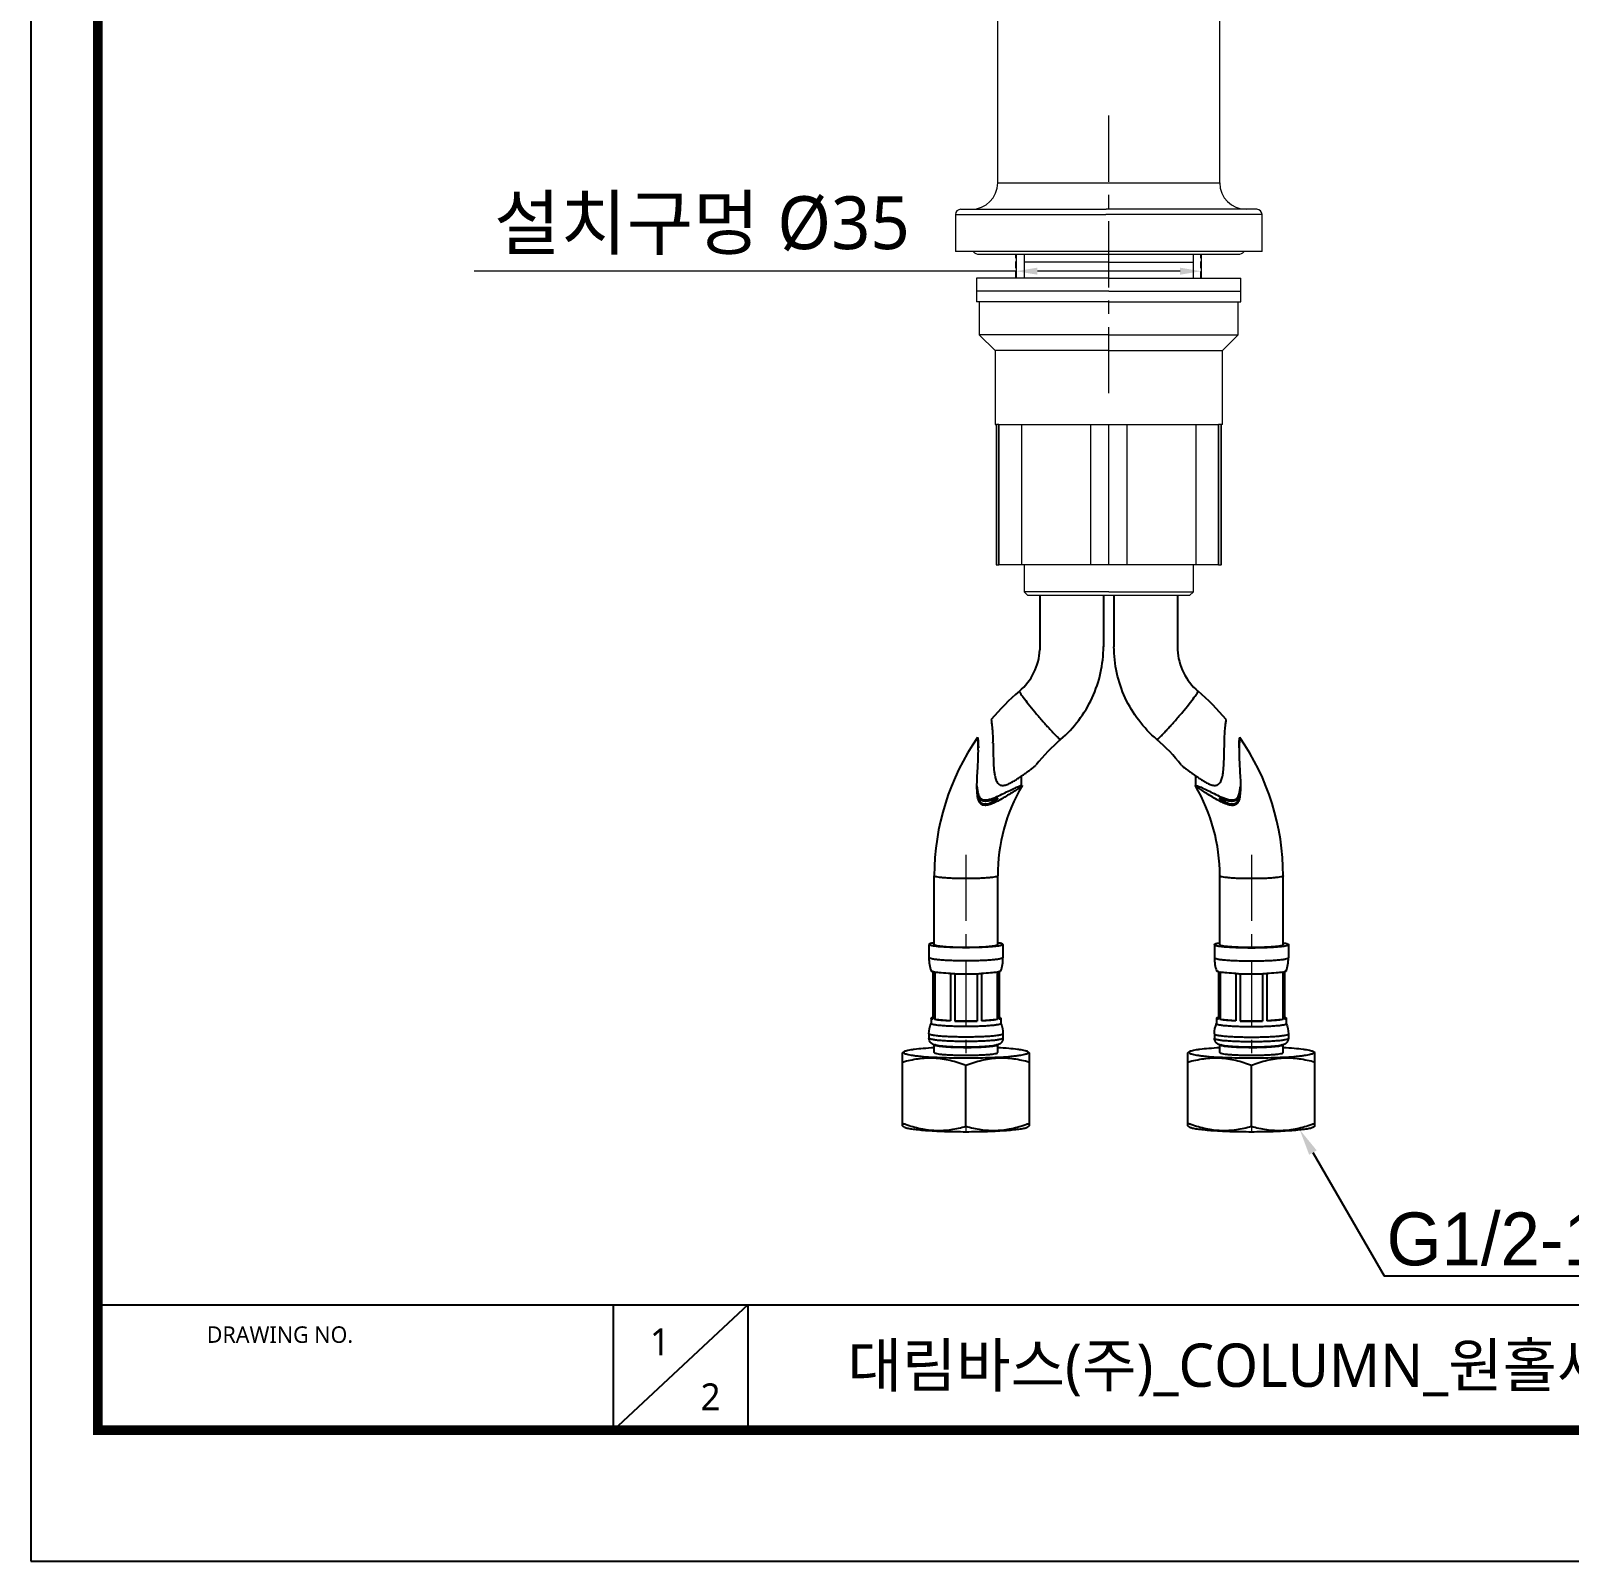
# Model space of a CAD drawing. Extents: x 1652 to 2441, y 0 to 579.
# Drawn here: x 1651.6 to 1942.6, y 0 to 289.4 of the extents above; entities that cross this region are included whole.
import ezdxf
from ezdxf import colors
from ezdxf.entities.mleader import LeaderData, LeaderLine
from ezdxf.math import Vec2, Vec3

# ---------------------------------------------------------------- set-up
doc = ezdxf.new("R2010")
doc.units = 0
doc.header["$LTSCALE"] = 10
doc.header["$MEASUREMENT"] = 0
doc.header["$PDMODE"] = 3
doc.header["$PDSIZE"] = -10
doc.linetypes.add('CENTER', pattern=[2, 1.25, -0.25, 0.25, -0.25])
doc.linetypes.add('HIDDEN', pattern=[0.375, 0.25, -0.125])
doc.layers.get('0').update_dxf_attribs({"linetype": 'CONTINUOUS'})
doc.layers.get('DEFPOINTS').update_dxf_attribs({"linetype": 'CONTINUOUS'})
for name, color, linetype in [('1', 7, 'CONTINUOUS'), ('BODY', 7, 'CONTINUOUS'), ('DEF_LAYER_ASSEM_MEMBER', 7, 'CONTINUOUS')]:
    doc.layers.add(name, color=color, linetype=linetype)
doc.styles.add('Daelim Dimension', font='NanumGothic.ttf')
doc.styles.get("Standard").update_dxf_attribs({"font": 'GulimChe.ttf'})
doc.dimstyles.new('DEFAULT', dxfattribs={"dimscale": 2, "dimtxt": 2, "dimasz": 2, "dimexe": 0, "dimexo": 2, "dimgap": 1, "dimtad": 1, "dimdec": 0, "dimzin": 9, "dimdsep": 46, "dimtxsty": 'Daelim Dimension', "dimcen": 0.5, "dimclrd": 5, "dimclre": 5, "dimclrt": 256, "dimadec": 1, "dimazin": 0, "dimtfac": 1, "dimtdec": 0, "dimtix": 1, "dimtmove": 0, "dimatfit": 3, "dimfxl": 1, "dimtolj": 1, "dimtzin": 1, "dimlwd": 9, "dimlwe": 9, "dimarcsym": 0})

# ---------------------------------------------------------------- blocks, each defined once
blk = doc.blocks.new('*D4')
at = {"color": 5, "lineweight": 9, "ltscale": 0.5, "transparency": 16777216}
for p, q in [((1838.01, 246.63), (1838.01, 243.92)), ((1873.01, 246.62), (1873.01, 243.92)), ((1838.01, 243.92), (1735.45, 243.92)), ((1869.01, 243.92), (1842.01, 243.92))]:
    blk.add_line(p, q, dxfattribs=at)
at = {"color": 5, "ltscale": 0.5, "transparency": 16777216}
for points in [[(1842.01, 244.59), (1842.01, 243.26), (1838.01, 243.92)], [(1869.01, 244.59), (1869.01, 243.26), (1873.01, 243.92)]]:
    blk.add_solid(points, dxfattribs=at)
at = {"layer": 'DEFPOINTS', "color": 0, "ltscale": 0.5, "transparency": 16777216}
for p in [(1838.01, 242.63), (1873.01, 243.92), (1873.01, 242.62)]:
    blk.add_point(p, dxfattribs=at)
at = {"color": 7, "ltscale": 0.5, "transparency": 16777216, "insert": (1778.56, 252.55), "char_height": 10, "attachment_point": 5, "style": 'Daelim Dimension'}
blk.add_mtext('\\A1;설치구멍 %%C35', dxfattribs=at)

msp = doc.modelspace()

# ---------------------------------------------------------------- linework, layer by layer
at = {"linetype": 'HIDDEN', "lineweight": -3, "ltscale": 0.5}
for p, q in [((1838.01, 242.63), (1838.01, 247.13)), ((1873.01, 242.62), (1873.01, 247.12))]:
    msp.add_line(p, q, dxfattribs=at)
at = {"color": 5}
msp.add_line((1664.3, 48.49), (2300.31, 48.49), dxfattribs=at)
at = {"color": 5, "ltscale": 40}
for p, q in [((1761.79, 48.49), (1761.79, 24.69)), ((1761.79, 48.49), (1761.79, 24.69)), ((1787.26, 48.49), (1761.79, 24.69)), ((1787.26, 48.49), (1761.79, 24.69)), ((1787.26, 48.49), (1787.26, 24.69)), ((1787.26, 48.49), (1787.26, 24.69))]:
    msp.add_line(p, q, dxfattribs=at)
at = {"ltscale": 0.5}
msp.add_lwpolyline([(1651.6, 0), (2441.48, 0), (2441.48, 578.76), (1651.6, 578.76)], close=True, dxfattribs=at)
at = {"color": 5, "linetype": 'ByBlock', "lineweight": 200, "const_width": 1.82}
msp.add_lwpolyline([(1664.3, 24.78), (2428.7, 24.78), (2428.7, 565.32), (1664.3, 565.32)], close=True, dxfattribs=at)
at = {"layer": '1', "color": 7, "linetype": 'Continuous', "lineweight": 18}
for p, q in [((1834.51, 260.62), (1834.51, 405.62)), ((1876.51, 260.62), (1876.51, 405.62)), ((1826.51, 254.62), (1826.51, 247.62)), ((1827.51, 255.62), (1854.99, 255.62)), ((1883.51, 255.62), (1854.99, 255.62)), ((1884.51, 247.62), (1884.51, 254.62)), ((1855.51, 247.62), (1826.51, 247.62)), ((1884.51, 247.62), (1855.51, 247.62)), ((1831.01, 247.12), (1855.51, 247.12)), ((1839.51, 247.12), (1839.51, 242.62)), ((1855.51, 245.62), (1839.51, 245.62)), ((1855.51, 247.12), (1880.01, 247.12)), ((1855.51, 245.62), (1871.51, 245.62)), ((1871.51, 242.62), (1871.51, 247.12)), ((1830.51, 242.62), (1830.51, 240.12)), ((1855.51, 242.62), (1830.51, 242.62)), ((1855.51, 242.62), (1880.51, 242.62)), ((1880.51, 240.12), (1880.51, 242.62)), ((1830.51, 240.12), (1830.51, 238.12)), ((1855.51, 240.12), (1830.51, 240.12)), ((1855.51, 240.12), (1830.51, 240.12)), ((1855.51, 240.12), (1880.51, 240.12)), ((1855.51, 240.12), (1880.51, 240.12)), ((1880.51, 238.12), (1880.51, 240.12)), ((1855.51, 238.12), (1830.51, 238.12)), ((1831.01, 238.12), (1831.01, 231.92)), ((1855.51, 238.12), (1880.51, 238.12)), ((1880.01, 231.92), (1880.01, 238.12)), ((1831.01, 231.92), (1834.01, 228.92)), ((1855.51, 231.92), (1831.01, 231.92)), ((1855.51, 231.92), (1880.01, 231.92)), ((1877.01, 228.92), (1880.01, 231.92)), ((1834.01, 228.92), (1834.01, 214.92)), ((1855.51, 228.92), (1834.01, 228.92)), ((1855.51, 228.92), (1877.01, 228.92)), ((1877.01, 214.92), (1877.01, 228.92)), ((1834.01, 214.92), (1834.25, 214.92)), ((1834.21, 214.92), (1834.21, 188.42)), ((1834.25, 214.92), (1834.25, 188.42)), ((1834.72, 214.92), (1834.25, 214.92)), ((1834.72, 214.92), (1834.73, 214.92)), ((1834.73, 214.92), (1838.84, 214.92)), ((1838.84, 214.92), (1852.07, 214.92)), ((1839.04, 188.42), (1839.04, 214.92)), ((1852.03, 214.92), (1852.03, 188.42)), ((1852.07, 214.92), (1855.49, 214.92)), ((1855.52, 214.92), (1858.94, 214.92)), ((1858.94, 214.92), (1872.17, 214.92)), ((1858.98, 188.42), (1858.98, 214.92)), ((1871.97, 214.92), (1871.97, 188.42)), ((1872.17, 214.92), (1876.28, 214.92)), ((1876.28, 214.92), (1876.3, 214.92)), ((1876.77, 214.92), (1876.3, 214.92)), ((1876.77, 188.42), (1876.77, 214.92)), ((1877.01, 214.92), (1876.77, 214.92)), ((1876.81, 188.42), (1876.81, 214.92)), ((1834.21, 188.42), (1834.25, 188.42)), ((1834.25, 188.42), (1834.72, 188.42)), ((1834.73, 188.42), (1834.72, 188.42)), ((1839.04, 188.42), (1834.73, 188.42)), ((1852.03, 188.42), (1839.04, 188.42)), ((1839.51, 188.42), (1839.51, 183.32)), ((1855.49, 188.42), (1852.03, 188.42)), ((1855.52, 188.42), (1855.49, 188.42)), ((1858.98, 188.42), (1855.52, 188.42)), ((1871.97, 188.42), (1858.98, 188.42)), ((1871.51, 183.32), (1871.51, 188.42)), ((1876.28, 188.42), (1871.97, 188.42)), ((1876.3, 188.42), (1876.28, 188.42)), ((1876.3, 188.42), (1876.77, 188.42)), ((1876.81, 188.42), (1876.77, 188.42)), ((1839.51, 183.32), (1840.21, 182.62)), ((1855.51, 183.32), (1839.51, 183.32)), ((1855.51, 182.62), (1840.21, 182.62)), ((1855.51, 183.32), (1871.51, 183.32)), ((1870.81, 182.62), (1855.51, 182.62)), ((1870.81, 182.62), (1871.51, 183.32))]:
    msp.add_line(p, q, dxfattribs=at)
at = {"layer": '1', "color": 7, "linetype": 'Continuous', "lineweight": 13}
for p, q in [((1834.51, 260.62), (1876.51, 260.62)), ((1834.51, 260.62), (1834.51, 260.62)), ((1826.51, 254.62), (1854.97, 254.62)), ((1884.51, 254.62), (1854.97, 254.62)), ((1834.72, 214.92), (1834.72, 188.42)), ((1834.73, 188.42), (1834.73, 214.92)), ((1855.49, 214.92), (1855.49, 188.42)), ((1855.52, 188.42), (1855.52, 214.92)), ((1876.28, 214.92), (1876.28, 188.42)), ((1876.3, 188.42), (1876.3, 214.92))]:
    msp.add_line(p, q, dxfattribs=at)
at = {"layer": '1', "color": 7, "linetype": 'Continuous'}
for p, q in [((1839.03, 146.69), (1839.03, 148.48)), ((1871.98, 146.69), (1871.98, 148.47))]:
    msp.add_line(p, q, dxfattribs=at)
at = {"layer": '1', "color": 7, "linetype": 'Continuous', "lineweight": 18}
for centre, radius, start, end in [((1829.51, 260.62), 5, 270, 0), ((1881.51, 260.62), 5, 180, 270), ((1827.51, 254.62), 1, 90, 180), ((1883.51, 254.62), 1, 0, 90), ((1831.01, 248.62), 1.5, 221.8106, 270), ((1880.01, 248.62), 1.5, 270, 318.1894)]:
    msp.add_arc(centre, radius, start, end, dxfattribs=at)
at = {"layer": 'BODY', "color": 1, "linetype": 'CENTER', "lineweight": 5}
for p, q in [((1855.51, 220.85), (1855.51, 274.88)), ((1828.5, 133.59), (1828.5, 79.46)), ((1882.5, 133.59), (1882.5, 79.03))]:
    msp.add_line(p, q, dxfattribs=at)
at = {"layer": 'DEF_LAYER_ASSEM_MEMBER', "color": 7, "linetype": 'Continuous'}
for p, q in [((1842.5, 182.62), (1842.5, 172.35)), ((1854.5, 182.62), (1854.5, 172.92)), ((1856.5, 182.62), (1856.5, 172.92)), ((1868.51, 182.62), (1868.52, 172.35)), ((1838.61, 164.51), (1838.6, 164.48)), ((1872.4, 164.48), (1872.39, 164.5)), ((1833.29, 159.14), (1833.28, 159.12)), ((1877.72, 159.11), (1877.72, 159.13)), ((1830.7, 155.75), (1830.7, 155.76)), ((1877.39, 154.7), (1877.39, 154.83)), ((1880.3, 155.76), (1880.31, 155.74)), ((1839.12, 146.66), (1839.11, 146.64)), ((1871.9, 146.63), (1871.89, 146.66)), ((1822.5, 116.62), (1822.5, 129.59)), ((1834.5, 116.62), (1834.5, 129.59)), ((1876.5, 116.61), (1876.5, 129.59)), ((1888.5, 116.61), (1888.5, 129.59)), ((1821.5, 116.61), (1821.5, 114.12)), ((1835.5, 116.61), (1835.5, 114.12)), ((1875.5, 116.61), (1875.5, 114.12)), ((1889.5, 116.61), (1889.5, 114.12)), ((1822.25, 111.45), (1822.25, 102.48)), ((1822.58, 111.38), (1822.58, 102.41)), ((1825.59, 111.12), (1825.59, 102.15)), ((1826.38, 111.09), (1826.38, 102.12)), ((1830.62, 111.09), (1830.62, 102.12)), ((1831.43, 111.12), (1831.43, 102.15)), ((1834.42, 111.38), (1834.42, 102.41)), ((1834.75, 111.45), (1834.75, 102.48)), ((1876.25, 111.45), (1876.25, 102.48)), ((1876.59, 111.38), (1876.59, 102.41)), ((1879.58, 111.12), (1879.58, 102.15)), ((1880.38, 111.09), (1880.38, 102.12)), ((1884.62, 111.09), (1884.62, 102.12)), ((1885.42, 111.12), (1885.42, 102.15)), ((1888.42, 111.38), (1888.42, 102.41)), ((1888.75, 111.45), (1888.75, 102.48)), ((1821.9, 102.67), (1821.9, 101.67)), ((1825.59, 102.15), (1822.58, 102.41)), ((1830.62, 102.12), (1826.38, 102.12)), ((1834.42, 102.41), (1831.43, 102.15)), ((1835.1, 102.67), (1835.1, 101.67)), ((1875.9, 102.67), (1875.9, 101.67)), ((1879.58, 102.15), (1876.59, 102.41)), ((1884.62, 102.12), (1880.38, 102.12)), ((1888.42, 102.41), (1885.42, 102.15)), ((1889.1, 102.67), (1889.1, 101.67)), ((1821.5, 99.72), (1821.5, 98.88)), ((1835.5, 99.72), (1835.5, 98.88)), ((1875.5, 99.72), (1875.5, 98.88)), ((1889.5, 99.72), (1889.5, 98.88)), ((1816.47, 96.13), (1816.86, 96.35)), ((1816.5, 82.3), (1816.5, 96.14)), ((1822.5, 96.19), (1822.5, 97.62)), ((1834.5, 96.19), (1834.5, 97.62)), ((1840.53, 96.13), (1840.14, 96.35)), ((1840.5, 82.3), (1840.5, 96.14)), ((1870.47, 96.13), (1870.86, 96.35)), ((1870.5, 82.3), (1870.5, 96.14)), ((1876.5, 96.19), (1876.5, 97.62)), ((1888.5, 96.19), (1888.5, 97.62)), ((1894.53, 96.13), (1894.14, 96.35)), ((1894.5, 82.3), (1894.5, 96.14)), ((1828.5, 82.23), (1828.5, 93.79)), ((1882.5, 82.23), (1882.5, 93.79)), ((1816.86, 82.09), (1816.47, 82.31)), ((1840.14, 82.09), (1840.53, 82.31)), ((1870.86, 82.09), (1870.47, 82.31)), ((1894.14, 82.09), (1894.53, 82.31))]:
    msp.add_line(p, q, dxfattribs=at)
for centre, radius, start, end in [((1831.42, 172.93), 11.08, 310.4559, 356.9657), ((1879.58, 172.93), 11.08, 183.0051, 229.5441), ((1868.58, 129.43), 46.14, 130.5156, 139.9181), ((1842.42, 129.43), 46.14, 40.0819, 49.4844), ((1868.38, 129.59), 45.88, 145.2137, 179.9923), ((1751.96, 152.58), 81.68, 1.4881, 1.6253), ((1868.58, 129.44), 34.13, 130.5199, 141.7822), ((1842.42, 129.43), 34.13, 38.2178, 49.4801), ((1842.62, 129.58), 45.88, 0.0077, 34.7863), ((1804.56, 153.17), 26.28, 359.9804, 1.4591), ((1905.48, 153.17), 25.32, 178.5143, 180.0481), ((1853.28, 151.56), 19.58, 184.7703, 185.0996), ((1857.66, 151.56), 19.64, 354.9175, 355.2453), ((1868.37, 129.59), 33.87, 149.7755, 179.9934), ((1842.64, 129.58), 33.87, 0.0066, 30.2245), ((1859.12, 146.44), 21.31, 359.65, 0.0008), ((1824.01, 106.54), 10.5, 98.4579, 98.5919), ((1824.07, 106.13), 10.91, 98.3047, 98.4577), ((1832.94, 106.13), 10.91, 81.5423, 81.6953), ((1833, 106.54), 10.5, 81.4081, 81.5421), ((1878, 106.55), 10.48, 98.4607, 98.6001), ((1878.07, 106.14), 10.9, 98.3046, 98.4606), ((1886.94, 106.14), 10.9, 81.5394, 81.6954), ((1887, 106.55), 10.48, 81.3999, 81.5393), ((1829.54, 114.13), 8.04, 180.0568, 198.2096), ((1827.46, 114.13), 8.04, 341.7904, 359.943), ((1883.54, 114.13), 8.04, 180.0568, 198.2096), ((1881.46, 114.13), 8.04, 341.7904, 359.943), ((1828.17, 171.65), 60.58, 267.5601, 268.3107), ((1828.5, 184.31), 73.25, 268.341, 271.659), ((1828.9, 169.96), 58.9, 271.6786, 272.4623), ((1882.11, 169.96), 58.9, 267.5377, 268.3214), ((1882.5, 184.31), 73.25, 268.341, 271.659), ((1882.84, 171.65), 60.58, 271.6893, 272.4399), ((1828.5, 175.35), 73.25, 268.341, 271.659), ((1882.5, 175.35), 73.25, 268.341, 271.659), ((1826.58, 109.19), 28.22, 249.0652, 250.2444), ((1830.42, 109.19), 28.22, 289.7556, 290.9348), ((1880.58, 109.19), 28.22, 249.0652, 250.2444), ((1884.42, 109.19), 28.22, 289.7556, 290.9348)]:
    msp.add_arc(centre, radius, start, end, dxfattribs=at)
for points, start_tangent, end_tangent in [([(1846.41, 155.38), (1849.82, 159), (1852.38, 163.27), (1853.97, 167.98), (1854.5, 172.93)], (0.760304, 0.649567), (0, 1)), ([(1864.6, 155.38), (1861.18, 159), (1858.62, 163.26), (1857.04, 167.98), (1856.5, 172.92)], (-0.760304, 0.649567), (0, 1)), ([(1838.6, 164.48), (1838.64, 164.37), (1838.74, 164.19)], (0, -1), (0.515642, -0.856804)), ([(1838.74, 164.19), (1839.32, 163.35), (1840.29, 162.1), (1841.53, 160.58), (1842.89, 158.98), (1843.57, 158.21), (1844.21, 157.5), (1844.8, 156.86), (1845.31, 156.32), (1845.75, 155.89), (1846.08, 155.59), (1846.3, 155.41), (1846.37, 155.38), (1846.41, 155.38)], (0.515642, -0.856804), (0.763787, 0.645468)), ([(1864.6, 155.38), (1864.64, 155.37), (1864.7, 155.41), (1864.93, 155.58), (1865.26, 155.89), (1865.69, 156.32), (1866.21, 156.86), (1866.8, 157.5), (1867.44, 158.21), (1868.11, 158.98), (1869.48, 160.57), (1870.72, 162.09), (1871.69, 163.35), (1872.27, 164.19)], (0.763787, -0.645468), (0.515642, 0.856804)), ([(1872.27, 164.19), (1872.37, 164.37), (1872.4, 164.48)], (0.515642, 0.856804), (0, 1)), ([(1833.28, 159.12), (1833.3, 158.98), (1833.33, 158.69), (1833.39, 158.27), (1833.45, 157.74), (1833.55, 156.42), (1833.61, 154.9)], (0, -1), (0.028392, -0.999597)), ([(1877.39, 154.83), (1877.45, 156.37), (1877.55, 157.71), (1877.61, 158.25), (1877.67, 158.68), (1877.71, 158.97), (1877.72, 159.11)], (0.027515, 0.999621), (0, 1)), ([(1830.7, 155.76), (1830.71, 155.73), (1830.73, 155.64), (1830.76, 155.47), (1830.78, 155.24), (1830.81, 154.95), (1830.83, 154.61), (1830.84, 153.82)], (0.583122, 0.812384), (-0.000043, -1)), ([(1830.83, 153.84), (1830.8, 154.56), (1830.76, 155.15), (1830.72, 155.55), (1830.7, 155.75)], (-0.026131, 0.999659), (0, 1)), ([(1833.62, 154.71), (1833.67, 152.34), (1833.77, 149.93)], (0.025998, -0.999662), (0.083202, -0.996533)), ([(1877.23, 149.93), (1877.34, 152.34), (1877.39, 154.7)], (0.082931, 0.996555), (0.026061, 0.99966)), ([(1880.16, 153.82), (1880.18, 154.61), (1880.2, 154.95), (1880.22, 155.23), (1880.25, 155.47), (1880.27, 155.63), (1880.29, 155.73), (1880.3, 155.76)], (-0.00005, 1), (0.583477, -0.812129)), ([(1880.31, 155.74), (1880.29, 155.55), (1880.25, 155.14), (1880.2, 154.56), (1880.17, 153.83)], (0, -1), (-0.02611, -0.999659)), ([(1830.58, 146.44), (1830.72, 149.88), (1830.84, 153.16)], (-0.000006, 1), (0.000045, 1)), ([(1880.16, 153.15), (1880.28, 149.87), (1880.43, 146.44)], (0.000038, -1), (-0.000022, -1)), ([(1833.78, 149.82), (1833.88, 149.01), (1834.04, 148.21), (1834.31, 147.45), (1834.81, 146.85), (1835.17, 146.72), (1835.55, 146.7), (1835.92, 146.76), (1836.29, 146.88), (1836.98, 147.19), (1837.65, 147.57), (1838.29, 147.97), (1838.91, 148.39), (1839.51, 148.82), (1840.08, 149.24), (1840.63, 149.64), (1841.13, 150.02), (1841.53, 150.34), (1841.68, 150.46), (1841.77, 150.55)], (0.088929, -0.996038), (0.619815, 0.784748)), ([(1869.24, 150.55), (1869.33, 150.46), (1869.47, 150.33), (1869.88, 150.01), (1870.37, 149.64), (1870.92, 149.23), (1871.5, 148.81), (1872.1, 148.39), (1872.72, 147.97), (1873.36, 147.56), (1874.02, 147.19), (1874.72, 146.87), (1875.09, 146.76), (1875.46, 146.7), (1875.84, 146.71), (1876.2, 146.85), (1876.7, 147.44), (1876.97, 148.2), (1877.13, 149.01), (1877.22, 149.82)], (0.619007, -0.785386), (0.088632, 0.996064)), ([(1830.84, 143.99), (1830.62, 145.2), (1830.58, 146.44)], (-0.303973, 0.952681), (-0.000006, 1)), ([(1830.58, 146.23), (1830.7, 144.88), (1830.85, 144.22), (1831.15, 143.62)], (0.025521, -0.999674), (0.610042, -0.792369)), ([(1831.15, 144.14), (1830.85, 144.72), (1830.7, 145.35), (1830.59, 146.62)], (-0.610042, 0.792369), (-0.03068, 0.999529)), ([(1830.62, 146.34), (1830.75, 145.39), (1831.09, 144.48)], (0.075608, -0.997138), (0.557134, -0.830422)), ([(1834.35, 144.57), (1835.61, 145.17), (1836.78, 145.75), (1837.84, 146.25), (1838.68, 146.59)], (0.915101, 0.403224), (0.944027, 0.329869)), ([(1838.68, 146.29), (1837.91, 145.78), (1836.93, 145.16), (1834.7, 143.84)], (-0.820712, -0.571342), (-0.880432, -0.474173)), ([(1838.68, 146.59), (1839, 146.69), (1839.12, 146.66)], (0.944027, 0.329869), (0, -1)), ([(1839.11, 146.64), (1839.06, 146.58), (1838.97, 146.5), (1838.68, 146.29)], (-0.505996, -0.862536), (-0.820712, -0.571342)), ([(1871.89, 146.66), (1872, 146.68), (1872.32, 146.59)], (0, 1), (0.944263, -0.329191)), ([(1872.33, 146.28), (1872.04, 146.49), (1871.95, 146.57), (1871.9, 146.63)], (-0.820935, 0.571022), (-0.506012, 0.862526)), ([(1872.32, 146.59), (1873.18, 146.24), (1874.25, 145.73), (1875.44, 145.14), (1876.73, 144.54)], (0.944263, -0.329191), (0.916892, -0.399135)), ([(1876.3, 143.83), (1874.07, 145.15), (1873.1, 145.77), (1872.33, 146.28)], (-0.880318, 0.474384), (-0.820935, 0.571022)), ([(1880.42, 146.68), (1880.31, 145.38), (1880.16, 144.74), (1879.85, 144.14)], (-0.026668, -0.999644), (-0.610042, -0.792369)), ([(1879.85, 143.62), (1880.15, 144.21), (1880.3, 144.85), (1880.42, 146.17)], (0.610042, 0.792369), (0.029383, 0.999568)), ([(1879.97, 144.58), (1880.23, 145.26), (1880.35, 145.97)], (0.496492, 0.868041), (0.116348, 0.993209)), ([(1880.43, 146.31), (1880.37, 145.08), (1880.13, 143.87)], (-0.006144, -0.999981), (-0.340956, -0.940079)), ([(1880.35, 145.97), (1880.4, 146.44)], (0.116348, 0.993209), (0.066018, 0.997818)), ([(1831.32, 143.18), (1830.84, 143.99)], (-0.761083, 0.648654), (-0.303973, 0.952681)), ([(1831.09, 144.48), (1831.4, 144.16)], (0.557134, -0.830422), (0.81858, -0.574392)), ([(1831.15, 143.62), (1831.38, 143.4), (1831.65, 143.25), (1832.24, 143.19), (1832.8, 143.3), (1833.31, 143.49), (1833.76, 143.69), (1834.13, 143.9), (1834.28, 143.99), (1834.4, 144.07), (1834.48, 144.14), (1834.51, 144.18)], (0.610042, -0.792369), (0.398009, 0.917382)), ([(1831.34, 143.94), (1831.15, 144.14)], (-0.771411, 0.636338), (-0.610042, 0.792369)), ([(1834.7, 143.84), (1833.91, 143.44), (1833.07, 143.1), (1832.63, 142.98), (1832.18, 142.92), (1831.72, 142.97), (1831.32, 143.18)], (-0.880432, -0.474173), (-0.761083, 0.648654)), ([(1834.51, 144.18), (1834.52, 144.2), (1834.51, 144.2), (1834.49, 144.21), (1834.46, 144.21), (1834.37, 144.19), (1834.24, 144.15), (1834.08, 144.1), (1833.91, 144.05), (1833.71, 143.98), (1833.49, 143.91), (1832.47, 143.69), (1831.9, 143.7), (1831.34, 143.94)], (0.398009, 0.917382), (-0.771411, 0.636338)), ([(1831.4, 144.16), (1831.77, 143.99), (1832.16, 143.95), (1832.93, 144.06), (1833.66, 144.29), (1834.35, 144.57)], (0.81858, -0.574392), (0.915101, 0.403224)), ([(1879.91, 143.43), (1879.55, 143.08), (1879.07, 142.92), (1878.57, 142.94), (1878.09, 143.05), (1877.17, 143.4), (1876.3, 143.83)], (-0.556248, -0.831017), (-0.880318, 0.474384)), ([(1879.6, 143.9), (1879.05, 143.69), (1878.48, 143.69), (1877.96, 143.79), (1877.49, 143.92), (1877.28, 143.99), (1877.08, 144.05), (1876.91, 144.11), (1876.76, 144.16), (1876.63, 144.19), (1876.55, 144.21), (1876.52, 144.21), (1876.5, 144.2), (1876.49, 144.2), (1876.49, 144.18)], (-0.810737, -0.585411), (0.394341, -0.918964)), ([(1876.49, 144.18), (1876.53, 144.14), (1876.61, 144.07), (1876.72, 143.99), (1876.87, 143.9), (1877.25, 143.69), (1877.69, 143.48), (1878.2, 143.3), (1878.76, 143.19), (1879.36, 143.25), (1879.63, 143.4), (1879.85, 143.62)], (0.394341, -0.918964), (0.610042, 0.792369)), ([(1876.73, 144.54), (1877.43, 144.25), (1878.17, 144.03), (1878.55, 143.96), (1878.95, 143.94), (1879.34, 144.02), (1879.69, 144.22)], (0.916892, -0.399135), (0.75808, 0.652162)), ([(1879.85, 144.14), (1879.6, 143.9)], (-0.610042, -0.792369), (-0.810737, -0.585411)), ([(1879.69, 144.22), (1879.97, 144.58)], (0.75808, 0.652162), (0.496492, 0.868041)), ([(1880.13, 143.87), (1879.91, 143.43)], (-0.340956, -0.940079), (-0.556248, -0.831017)), ([(1828.5, 129.07), (1826.21, 129.11), (1825.17, 129.16), (1824.26, 129.22), (1823.51, 129.3), (1822.96, 129.39), (1822.62, 129.49), (1822.53, 129.54), (1822.5, 129.59)], (-1, 0), (0, 1)), ([(1834.5, 129.59), (1834.47, 129.54), (1834.39, 129.49), (1834.05, 129.39), (1833.49, 129.3), (1832.75, 129.22), (1831.84, 129.16), (1830.8, 129.11), (1828.5, 129.07)], (0, -1), (-1, 0)), ([(1882.5, 129.06), (1880.21, 129.1), (1879.17, 129.15), (1878.26, 129.22), (1877.51, 129.3), (1876.96, 129.39), (1876.62, 129.49), (1876.53, 129.54), (1876.5, 129.59)], (-1, 0), (0, 1)), ([(1888.5, 129.59), (1888.47, 129.54), (1888.39, 129.49), (1888.05, 129.39), (1887.49, 129.3), (1886.75, 129.22), (1885.84, 129.15), (1884.8, 129.1), (1882.5, 129.06)], (0, -1), (-1, 0)), ([(1822.44, 116.92), (1822.03, 116.85), (1821.74, 116.77), (1821.56, 116.69), (1821.5, 116.61)], (-0.988776, -0.149403), (0, -1)), ([(1835.5, 116.61), (1835.47, 116.56), (1835.37, 116.5), (1834.97, 116.38), (1834.32, 116.28), (1833.45, 116.18), (1832.39, 116.11), (1831.18, 116.05), (1829.87, 116.02), (1828.5, 116), (1827.14, 116.02), (1825.82, 116.05), (1824.61, 116.11), (1823.55, 116.18), (1822.68, 116.28), (1822.04, 116.38), (1821.64, 116.5), (1821.54, 116.56), (1821.5, 116.61)], (0, -1), (0, 1)), ([(1822.5, 116.62), (1822.53, 116.57), (1822.62, 116.52), (1822.96, 116.42), (1823.51, 116.33), (1824.26, 116.25), (1825.17, 116.18), (1826.21, 116.13), (1828.5, 116.09), (1830.8, 116.13), (1831.84, 116.18), (1832.75, 116.25), (1833.49, 116.33), (1834.05, 116.42), (1834.39, 116.52), (1834.47, 116.57), (1834.5, 116.62)], (0, -1), (0, 1)), ([(1835.5, 116.61), (1835.44, 116.69), (1835.26, 116.77), (1834.97, 116.85), (1834.57, 116.92)], (0, 1), (-0.988776, 0.149403)), ([(1875.5, 116.61), (1875.56, 116.69), (1875.74, 116.77), (1876.03, 116.85), (1876.44, 116.92)], (0, 1), (0.988755, 0.149545)), ([(1875.5, 116.61), (1875.54, 116.56), (1875.64, 116.5), (1876.04, 116.38), (1876.68, 116.28), (1877.55, 116.18), (1878.61, 116.11), (1879.82, 116.05), (1881.14, 116.02), (1882.5, 116), (1883.87, 116.02), (1885.18, 116.05), (1886.39, 116.11), (1887.45, 116.18), (1888.32, 116.28), (1888.97, 116.38), (1889.37, 116.5), (1889.47, 116.56), (1889.5, 116.61)], (0, -1), (0, 1)), ([(1876.5, 116.61), (1876.53, 116.56), (1876.62, 116.51), (1876.96, 116.41), (1877.51, 116.32), (1878.26, 116.24), (1879.17, 116.18), (1880.21, 116.13), (1882.5, 116.09), (1884.8, 116.13), (1885.84, 116.18), (1886.75, 116.24), (1887.49, 116.32), (1888.05, 116.41), (1888.39, 116.51), (1888.47, 116.56), (1888.5, 116.61)], (0, -1), (0, 1)), ([(1888.57, 116.92), (1888.97, 116.85), (1889.26, 116.77), (1889.44, 116.69), (1889.5, 116.61)], (0.988755, -0.149545), (0, -1)), ([(1835.5, 114.12), (1835.47, 114.06), (1835.37, 114), (1834.97, 113.89), (1834.32, 113.78), (1833.45, 113.69), (1832.39, 113.61), (1831.18, 113.56), (1829.87, 113.52), (1828.5, 113.51), (1827.14, 113.52), (1825.82, 113.56), (1824.61, 113.61), (1823.55, 113.69), (1822.68, 113.78), (1822.04, 113.89), (1821.64, 114), (1821.54, 114.06), (1821.5, 114.12)], (0, -1), (0, 1)), ([(1875.5, 114.12), (1875.54, 114.06), (1875.64, 114), (1876.04, 113.89), (1876.68, 113.78), (1877.55, 113.69), (1878.61, 113.61), (1879.82, 113.56), (1881.14, 113.52), (1882.5, 113.51), (1883.87, 113.52), (1885.18, 113.56), (1886.39, 113.61), (1887.45, 113.69), (1888.32, 113.78), (1888.97, 113.89), (1889.37, 114), (1889.47, 114.06), (1889.5, 114.12)], (0, -1), (0, 1)), ([(1822.25, 111.45), (1822.01, 111.53), (1821.91, 111.62)], (-0.96856, 0.248781), (-0.313972, 0.949432)), ([(1822.58, 111.38), (1822.49, 111.4), (1822.25, 111.45)], (-0.984673, 0.174413), (-0.96856, 0.248781)), ([(1825.59, 111.12), (1823.84, 111.23), (1822.58, 111.38)], (-0.999082, 0.042846), (-0.984673, 0.174413)), ([(1834.42, 111.38), (1833.17, 111.23), (1831.43, 111.12)], (-0.984824, -0.173557), (-0.999072, -0.043063)), ([(1834.75, 111.45), (1834.68, 111.43), (1834.42, 111.38)], (-0.96856, -0.248781), (-0.984824, -0.173557)), ([(1835.1, 111.62), (1835, 111.53), (1834.75, 111.45)], (-0.313991, -0.949426), (-0.96856, -0.248781)), ([(1876.25, 111.45), (1876.01, 111.53), (1875.91, 111.62)], (-0.96856, 0.248781), (-0.313972, 0.949432)), ([(1876.25, 111.45), (1876.33, 111.43), (1876.59, 111.38)], (0.96856, -0.248781), (0.984824, -0.173557)), ([(1879.58, 111.12), (1877.84, 111.23), (1876.59, 111.38)], (-0.999072, 0.043063), (-0.984824, 0.173557)), ([(1888.42, 111.38), (1887.17, 111.23), (1885.42, 111.12)], (-0.984673, -0.174413), (-0.999082, -0.042846)), ([(1888.42, 111.38), (1888.52, 111.4), (1888.75, 111.45)], (0.984673, 0.174413), (0.96856, 0.248781)), ([(1889.1, 111.62), (1889, 111.53), (1888.75, 111.45)], (-0.313991, -0.949426), (-0.96856, -0.248781)), ([(1821.9, 102.67), (1821.96, 102.74), (1822.12, 102.81)], (0, 1), (0.948651, 0.316325)), ([(1822.25, 102.48), (1821.99, 102.57), (1821.9, 102.67)], (-0.96856, 0.248781), (0, 1)), ([(1822.12, 102.81), (1822.15, 102.82), (1822.25, 102.85)], (0.948651, 0.316325), (0.96856, 0.248781)), ([(1825.59, 102.15), (1823.84, 102.26), (1822.58, 102.41)], (-0.999082, 0.042846), (-0.984673, 0.174413)), ([(1834.42, 102.41), (1833.17, 102.26), (1831.43, 102.15)], (-0.984824, -0.173557), (-0.999072, -0.043063)), ([(1834.75, 102.85), (1834.79, 102.84), (1834.89, 102.81)], (0.96856, -0.248781), (0.948651, -0.316325)), ([(1835.1, 102.67), (1835.01, 102.57), (1834.75, 102.48)], (0, -1), (-0.96856, -0.248781)), ([(1834.89, 102.81), (1835.05, 102.74), (1835.1, 102.67)], (0.948651, -0.316325), (0, -1)), ([(1875.9, 102.67), (1875.96, 102.74), (1876.12, 102.81)], (0, 1), (0.948651, 0.316325)), ([(1876.25, 102.48), (1875.99, 102.57), (1875.9, 102.67)], (-0.96856, 0.248781), (0, 1)), ([(1876.12, 102.81), (1876.15, 102.82), (1876.25, 102.85)], (0.948651, 0.316325), (0.96856, 0.248781)), ([(1879.58, 102.15), (1877.84, 102.26), (1876.59, 102.41)], (-0.999072, 0.043063), (-0.984824, 0.173557)), ([(1888.42, 102.41), (1887.17, 102.26), (1885.42, 102.15)], (-0.984673, -0.174413), (-0.999082, -0.042846)), ([(1888.75, 102.85), (1888.79, 102.84), (1888.89, 102.81)], (0.96856, -0.248781), (0.948651, -0.316325)), ([(1889.1, 102.67), (1889.01, 102.57), (1888.75, 102.48)], (0, -1), (-0.96856, -0.248781)), ([(1888.89, 102.81), (1889.05, 102.74), (1889.1, 102.67)], (0.948651, -0.316325), (0, -1)), ([(1821.5, 99.72), (1821.91, 101.69)], (0, 1), (0.393415, 0.919361)), ([(1835.5, 99.72), (1835.47, 99.66), (1835.37, 99.6), (1834.97, 99.49), (1834.32, 99.38), (1833.45, 99.29), (1832.39, 99.21), (1831.18, 99.16), (1829.87, 99.12), (1828.5, 99.11), (1827.14, 99.12), (1825.82, 99.16), (1824.61, 99.21), (1823.55, 99.29), (1822.68, 99.38), (1822.04, 99.49), (1821.64, 99.6), (1821.54, 99.66), (1821.5, 99.72)], (0, -1), (0, 1)), ([(1835.1, 101.67), (1835.07, 101.62), (1834.98, 101.56), (1834.6, 101.45), (1833.99, 101.35), (1833.17, 101.27), (1832.17, 101.19), (1831.03, 101.14), (1829.79, 101.11), (1828.5, 101.1), (1827.21, 101.11), (1825.98, 101.14), (1824.84, 101.19), (1823.84, 101.27), (1823.01, 101.35), (1822.4, 101.45), (1822.03, 101.56), (1821.93, 101.62), (1821.9, 101.67)], (0, -1), (0, 1)), ([(1835.1, 101.69), (1835.5, 99.72)], (0.393415, -0.919361), (0, -1)), ([(1875.5, 99.72), (1875.91, 101.69)], (0, 1), (0.393415, 0.919361)), ([(1875.5, 99.72), (1875.54, 99.66), (1875.64, 99.6), (1876.04, 99.49), (1876.68, 99.38), (1877.55, 99.29), (1878.61, 99.21), (1879.82, 99.16), (1881.14, 99.12), (1882.5, 99.11), (1883.87, 99.12), (1885.18, 99.16), (1886.39, 99.21), (1887.45, 99.29), (1888.32, 99.38), (1888.97, 99.49), (1889.37, 99.6), (1889.47, 99.66), (1889.5, 99.72)], (0, -1), (0, 1)), ([(1875.9, 101.67), (1875.93, 101.62), (1876.03, 101.56), (1876.4, 101.45), (1877.01, 101.35), (1877.84, 101.27), (1878.84, 101.19), (1879.98, 101.14), (1881.21, 101.11), (1882.5, 101.1), (1883.79, 101.11), (1885.03, 101.14), (1886.17, 101.19), (1887.17, 101.27), (1887.99, 101.35), (1888.6, 101.45), (1888.98, 101.56), (1889.07, 101.62), (1889.1, 101.67)], (0, -1), (0, 1)), ([(1889.1, 101.69), (1889.5, 99.72)], (0.393415, -0.919361), (0, -1)), ([(1816.86, 96.35), (1816.78, 96.29), (1816.74, 96.24), (1816.73, 96.18), (1816.75, 96.13), (1816.81, 96.07), (1816.9, 96.02), (1817.18, 95.91), (1817.59, 95.81), (1818.13, 95.71), (1818.79, 95.61), (1819.57, 95.52), (1821.41, 95.37), (1823.59, 95.26), (1825.99, 95.19), (1828.5, 95.17)], (-0.86923, -0.494407), (1, 0)), ([(1822.47, 97.07), (1820.41, 96.94), (1818.73, 96.77), (1818.07, 96.67), (1817.53, 96.57), (1817.13, 96.46), (1816.86, 96.35)], (-0.998652, -0.051908), (-0.86923, -0.494407)), ([(1822.48, 97.63), (1821.89, 97.98), (1821.61, 98.37), (1821.5, 98.88)], (-0.945241, 0.326374), (0, 1)), ([(1828.5, 98.27), (1827.14, 98.28), (1825.82, 98.32), (1824.61, 98.38), (1823.55, 98.45), (1822.68, 98.54), (1822.04, 98.65), (1821.64, 98.76), (1821.54, 98.82), (1821.5, 98.88)], (-1, 0), (0, 1)), ([(1822.84, 97.53), (1822.48, 97.63)], (-0.975881, 0.218302), (-0.945241, 0.326374)), ([(1822.5, 96.19), (1822.53, 96.14), (1822.62, 96.09), (1822.96, 95.99), (1823.51, 95.9), (1824.26, 95.82), (1825.17, 95.76), (1826.21, 95.71), (1828.5, 95.67)], (0, -1), (1, 0)), ([(1822.66, 97.57), (1822.97, 97.49), (1823.43, 97.41), (1824.04, 97.34), (1824.77, 97.28), (1826.53, 97.19), (1828.5, 97.16)], (0.936164, -0.351563), (1, 0)), ([(1834.3, 97.69), (1834.27, 97.64), (1834.19, 97.59), (1833.86, 97.49), (1833.32, 97.41), (1832.6, 97.33), (1831.72, 97.27), (1830.72, 97.22), (1828.5, 97.18), (1826.28, 97.22), (1825.28, 97.27), (1824.4, 97.33), (1823.68, 97.41), (1823.14, 97.49), (1822.81, 97.59), (1822.73, 97.64), (1822.7, 97.69)], (0, -1), (0, 1)), ([(1823.18, 97.46), (1823.09, 97.48), (1822.84, 97.53)], (-0.986756, 0.16221), (-0.975881, 0.218302)), ([(1835.5, 98.88), (1835.47, 98.82), (1835.37, 98.76), (1834.97, 98.65), (1834.32, 98.54), (1833.45, 98.45), (1832.39, 98.38), (1831.18, 98.32), (1829.87, 98.28), (1828.5, 98.27)], (0, -1), (-1, 0)), ([(1828.5, 97.16), (1830.49, 97.19), (1832.25, 97.28), (1832.98, 97.34), (1833.59, 97.41), (1834.05, 97.49), (1834.35, 97.57)], (1, 0), (0.933107, 0.359598)), ([(1834.13, 97.52), (1833.15, 97.37), (1831.83, 97.27), (1830.24, 97.2), (1828.5, 97.18)], (-0.977567, -0.210625), (-1, -0.000002)), ([(1828.5, 95.17), (1831.02, 95.19), (1833.42, 95.26), (1835.59, 95.37), (1837.44, 95.52), (1838.21, 95.61), (1838.87, 95.71), (1839.41, 95.81), (1839.82, 95.91), (1840.11, 96.02), (1840.2, 96.07), (1840.26, 96.13), (1840.28, 96.18), (1840.27, 96.24), (1840.22, 96.29), (1840.14, 96.35)], (1, 0), (-0.86923, 0.494407)), ([(1828.5, 95.67), (1830.8, 95.71), (1831.84, 95.76), (1832.75, 95.82), (1833.49, 95.9), (1834.05, 95.99), (1834.39, 96.09), (1834.47, 96.14), (1834.5, 96.19)], (1, 0), (0, 1)), ([(1834.49, 97.61), (1834.13, 97.52)], (-0.951446, -0.307816), (-0.977567, -0.210625)), ([(1835.5, 98.88), (1835.39, 98.36), (1835.09, 97.96), (1834.49, 97.61)], (0, -1), (-0.951446, -0.307816)), ([(1840.14, 96.35), (1839.88, 96.46), (1839.47, 96.57), (1838.94, 96.67), (1838.27, 96.77), (1836.6, 96.94), (1834.53, 97.07)], (-0.86923, 0.494407), (-0.998652, 0.051908)), ([(1870.86, 96.35), (1870.78, 96.29), (1870.74, 96.24), (1870.73, 96.18), (1870.75, 96.13), (1870.81, 96.07), (1870.9, 96.02), (1871.18, 95.91), (1871.59, 95.81), (1872.13, 95.71), (1872.79, 95.61), (1873.57, 95.52), (1875.41, 95.37), (1877.59, 95.26), (1879.99, 95.19), (1882.5, 95.17)], (-0.86923, -0.494407), (1, 0)), ([(1876.47, 97.07), (1874.41, 96.94), (1872.73, 96.77), (1872.07, 96.67), (1871.53, 96.57), (1871.13, 96.46), (1870.86, 96.35)], (-0.998652, -0.051908), (-0.86923, -0.494407)), ([(1876.48, 97.63), (1875.89, 97.98), (1875.61, 98.37), (1875.5, 98.88)], (-0.945241, 0.326374), (0, 1)), ([(1875.5, 98.88), (1875.54, 98.82), (1875.64, 98.76), (1876.04, 98.65), (1876.68, 98.54), (1877.55, 98.45), (1878.61, 98.38), (1879.82, 98.32), (1881.14, 98.28), (1882.5, 98.27)], (0, -1), (1, 0)), ([(1876.84, 97.53), (1876.48, 97.63)], (-0.975881, 0.218302), (-0.945241, 0.326374)), ([(1876.5, 96.19), (1876.53, 96.14), (1876.62, 96.09), (1876.96, 95.99), (1877.51, 95.9), (1878.26, 95.82), (1879.17, 95.76), (1880.21, 95.71), (1882.5, 95.67)], (0, -1), (1, 0)), ([(1876.66, 97.57), (1876.97, 97.49), (1877.43, 97.41), (1878.04, 97.34), (1878.77, 97.28), (1880.53, 97.19), (1882.5, 97.16)], (0.936164, -0.351563), (1, 0)), ([(1888.3, 97.69), (1888.27, 97.64), (1888.19, 97.59), (1887.86, 97.49), (1887.32, 97.41), (1886.6, 97.33), (1885.72, 97.27), (1884.72, 97.22), (1882.5, 97.18), (1880.28, 97.22), (1879.28, 97.27), (1878.4, 97.33), (1877.68, 97.41), (1877.14, 97.49), (1876.81, 97.59), (1876.73, 97.64), (1876.7, 97.69)], (0, -1), (0, 1)), ([(1877.18, 97.46), (1877.09, 97.48), (1876.84, 97.53)], (-0.986756, 0.16221), (-0.975881, 0.218302)), ([(1882.5, 98.27), (1883.87, 98.28), (1885.18, 98.32), (1886.39, 98.38), (1887.45, 98.45), (1888.32, 98.54), (1888.97, 98.65), (1889.37, 98.76), (1889.47, 98.82), (1889.5, 98.88)], (1, 0), (0, 1)), ([(1882.5, 97.16), (1884.49, 97.19), (1886.25, 97.28), (1886.98, 97.34), (1887.59, 97.41), (1888.05, 97.49), (1888.35, 97.57)], (1, 0), (0.933107, 0.359598)), ([(1888.13, 97.52), (1887.15, 97.37), (1885.83, 97.27), (1884.24, 97.2), (1882.5, 97.18)], (-0.977567, -0.210625), (-1, -0.000002)), ([(1882.5, 95.17), (1885.02, 95.19), (1887.42, 95.26), (1889.59, 95.37), (1891.44, 95.52), (1892.21, 95.61), (1892.87, 95.71), (1893.41, 95.81), (1893.82, 95.91), (1894.11, 96.02), (1894.2, 96.07), (1894.26, 96.13), (1894.28, 96.18), (1894.27, 96.24), (1894.22, 96.29), (1894.14, 96.35)], (1, 0), (-0.86923, 0.494407)), ([(1882.5, 95.67), (1884.8, 95.71), (1885.84, 95.76), (1886.75, 95.82), (1887.49, 95.9), (1888.05, 95.99), (1888.39, 96.09), (1888.47, 96.14), (1888.5, 96.19)], (1, 0), (0, 1)), ([(1888.49, 97.61), (1888.13, 97.52)], (-0.951446, -0.307816), (-0.977567, -0.210625)), ([(1889.5, 98.88), (1889.39, 98.36), (1889.09, 97.96), (1888.49, 97.61)], (0, -1), (-0.951446, -0.307816)), ([(1894.14, 96.35), (1893.88, 96.46), (1893.47, 96.57), (1892.94, 96.67), (1892.27, 96.77), (1890.6, 96.94), (1888.53, 97.07)], (-0.86923, 0.494407), (-0.998652, 0.051908)), ([(1816.5, 94.39), (1819.47, 95.02), (1822.5, 95.16), (1825.53, 94.72), (1828.5, 93.79)], (0.962517, 0.271221), (0.93409, -0.357036)), ([(1828.5, 93.79), (1831.47, 94.72), (1834.5, 95.16), (1837.54, 95.02), (1840.5, 94.39)], (0.93409, 0.357036), (0.962517, -0.271221)), ([(1870.5, 94.39), (1873.47, 95.02), (1876.5, 95.16), (1879.53, 94.72), (1882.5, 93.79)], (0.962517, 0.271221), (0.93409, -0.357036)), ([(1882.5, 93.79), (1885.47, 94.72), (1888.5, 95.16), (1891.54, 95.02), (1894.5, 94.39)], (0.93409, 0.357036), (0.962517, -0.271221)), ([(1816.86, 82.09), (1817.07, 82), (1817.36, 81.91), (1818.21, 81.75), (1819.38, 81.6), (1820.83, 81.47), (1822.53, 81.36), (1824.41, 81.28), (1828.5, 81.22)], (0.86923, -0.494407), (1, 0)), ([(1817.05, 82.64), (1819.89, 81.82), (1822.79, 81.46), (1825.67, 81.62), (1828.5, 82.23)], (0.941196, -0.337862), (0.962555, 0.271085)), ([(1828.5, 82.23), (1831.33, 81.62), (1834.22, 81.46), (1837.12, 81.82), (1839.96, 82.64)], (0.962555, -0.271085), (0.941196, 0.337861)), ([(1828.5, 81.22), (1832.59, 81.28), (1834.48, 81.36), (1836.17, 81.47), (1837.63, 81.6), (1838.8, 81.75), (1839.65, 81.91), (1839.94, 82), (1840.14, 82.09)], (1, 0), (0.86923, 0.494407)), ([(1870.86, 82.09), (1871.07, 82), (1871.36, 81.91), (1872.21, 81.75), (1873.38, 81.6), (1874.83, 81.47), (1876.53, 81.36), (1878.41, 81.28), (1882.5, 81.22)], (0.86923, -0.494407), (1, 0)), ([(1871.05, 82.64), (1873.89, 81.82), (1876.79, 81.46), (1879.67, 81.62), (1882.5, 82.23)], (0.941196, -0.337862), (0.962555, 0.271085)), ([(1882.5, 82.23), (1885.33, 81.62), (1888.22, 81.46), (1891.12, 81.82), (1893.96, 82.64)], (0.962555, -0.271085), (0.941196, 0.337861)), ([(1882.5, 81.22), (1886.59, 81.28), (1888.48, 81.36), (1890.17, 81.47), (1891.63, 81.6), (1892.8, 81.75), (1893.65, 81.91), (1893.94, 82), (1894.14, 82.09)], (1, 0), (0.86923, 0.494407))]:
    msp.add_spline(points, degree=3, dxfattribs=dict(at, start_tangent=start_tangent, end_tangent=end_tangent))

# ---------------------------------------------------------------- texts
at = {"color": 5, "ltscale": 40, "style": 'Daelim Dimension'}
msp.add_text('DRAWING NO.', height=3.1171, dxfattribs=at).set_placement((1684.89, 41.29))
at = {"char_height": 5.1, "width": 7.119, "attachment_point": 1, "style": 'Daelim Dimension'}
for s, insert in [('1', (1768.72, 44.03)), ('2', (1778.29, 33.63))]:
    msp.add_mtext(s, dxfattribs=dict(at, insert=insert))
at = {"color": 2, "insert": (1806.1, 41.16), "char_height": 8.198, "width": 362.8925, "attachment_point": 1, "style": 'Daelim Dimension'}
msp.add_mtext('대림바스(주)_COLUMN_원홀세면수전_HFL F10', dxfattribs=at)

# ---------------------------------------------------------------- dimensions: what is measured, and where the dimension line sits
at = {"color": 5, "ltscale": 0.5}
dim = msp.add_linear_dim(base=(1873.01, 243.92), p1=(1838.01, 242.63), p2=(1873.01, 242.62), text='설치구멍 %%C<>', dimstyle='DEFAULT', override={"dimtxt": 5, "dimclrt": 7}, dxfattribs=at)
dim.commit()
dim.dimension.update_dxf_attribs({"geometry": '*D4', "text_midpoint": (1778.56, 243.92), "dimtype": 160})

# ---------------------------------------------------------------- leaders
at = {"ltscale": 0.5}
ml = msp.add_multileader_mtext('Standard', dxfattribs=at)
ml.set_content('{\\f나눔고딕|b0|i0|c129|p50;G1/2-14TH}', color=256)
ml.set_leader_properties(color=5)
ml.build(insert=Vec2(0, 0))
ml.multileader.update_dxf_attribs({"text_left_attachment_type": 6, "text_right_attachment_type": 6, "dogleg_length": 0.36, "arrow_head_size": 5})
ctx = ml.context
ctx.base_point, ctx.char_height, ctx.arrow_head_size, ctx.landing_gap_size, ctx.plane_origin = Vec3(1907.98, 53.94), 10, 5, 0.09, Vec3(1892.45, 80.05)
ctx.left_attachment, ctx.right_attachment = 6, 6
notes = []
notes.append((ctx, [(0, (1, 1, 0), (1907.62, 53.94), (1, 0), 0.36, [(0, [(1891.63, 81.6)], 0, [])])]))
ctx.mtext.insert, ctx.mtext.flow_direction = Vec3(1908.07, 65.94), 5
for ctx, leaders in notes:
    for number, flags, end, landing, length, lines in leaders:
        leader = LeaderData()
        leader.index, (leader.has_last_leader_line, leader.has_dogleg_vector, leader.attachment_direction) = number, flags
        leader.last_leader_point, leader.dogleg_vector, leader.dogleg_length = Vec3(end), Vec3(landing), length
        for number, points, colour, breaks in lines:
            line = LeaderLine()
            line.index, line.vertices, line.color, line.breaks = number, Vec3.list(points), colors.encode_raw_color(colour), breaks
            leader.lines.append(line)
        ctx.leaders.append(leader)

doc.saveas('drawing.dxf')
